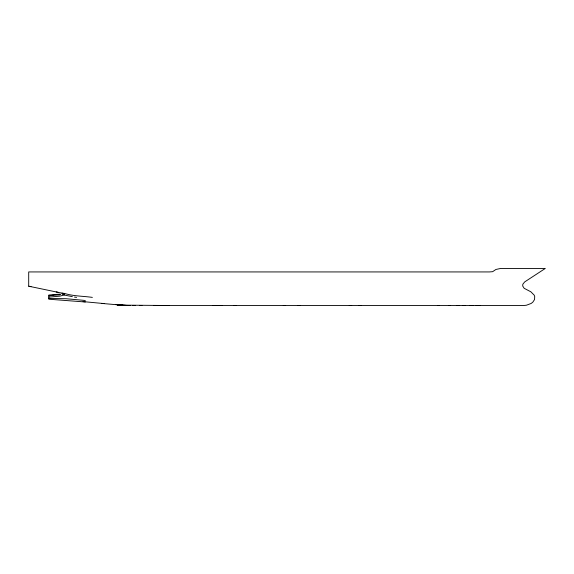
<?xml version="1.0" encoding="UTF-8"?>
<svg xmlns="http://www.w3.org/2000/svg" width="574" height="574" viewBox="0 0 574 574"><rect width="100%" height="100%" fill="white"/><g stroke="black" fill="none" stroke-linecap="round" stroke-linejoin="round"><path stroke-width="0.86" d="M48.826 297.138L59.847 296.155L64.094 294.993L64.589 293.45C73.529 296.27 83.13 296.048 92.364 297.389M62.179 293.96L63.018 293.35L63.054 294.175L64.589 293.45L61.303 292.984L63.054 294.175L62.595 293.127M58.749 294.72L60.306 294.548M48.826 295.818L59.911 294.756M60.083 294.132L48.826 295.05L48.826 299.212L85.325 301.996M51.897 295.294L53.425 295.194M471.677 305.512L469.374 305.519L523.488 305.519L526.387 305.239L531.151 303.459L532.808 302.168L534.545 299.549L534.71 296.579L534.236 295.194L530.864 291.807L524.162 288.306L522.699 285.988L522.814 284.259L524.679 281.927L545.3 268.438L500.7 268.438L495.914 269.471L492.628 271.689L489.414 271.933L28.7 271.933L28.7 286.204L60.88 292.912M479.95 305.504L476.169 305.468L476.8 305.526M116.106 304.464L123.647 305.512L128.131 305.519L119.435 305.117L169.588 305.504L153.559 305.512M233.704 305.526L236.058 305.519M297.44 305.526L299.793 305.519M437.381 305.519L473.026 305.519M132.673 305.519L134.99 305.519M212.437 305.519L214.791 305.519M217.166 305.519L221.894 305.519M221.88 305.519L217.159 305.519M283.283 305.519L285.644 305.519M349.315 305.519L351.661 305.519M358.728 305.526L361.082 305.519M463.06 305.519L465.22 305.519M469.539 305.519L473.557 305.519L471.512 305.519M169.782 305.519L439.619 305.519M457.004 305.512L458.92 305.519M358.728 305.519L361.082 305.526M297.432 305.519L299.8 305.526M139.676 305.504L141.972 305.504M212.43 305.519L214.805 305.519M233.697 305.519L236.065 305.526M130.341 305.519L119.435 305.117L128.145 305.519M132.651 305.519L134.99 305.519M448.495 305.512L450.432 305.519M349.308 305.519L351.668 305.519M128.088 305.512L125.9 305.512L130.377 305.519M121.896 305.44L123.833 305.468M119.191 305.074L123.697 305.497L119.248 305.081M121.365 305.454L123.661 305.504L116.945 304.615L123.625 305.504M85.311 300.496L66.067 298.724L48.826 298.487M83.022 301.608L103.916 303.56L102.215 303.395M101.469 303.402L120.518 305.067L116.328 304.536M102.172 303.395L103.801 303.574M64.094 294.993L72.367 296.665M74.469 297.074L76.593 297.389M121.595 305.44L119.327 305.103L121.509 305.454M116.429 304.55L118.136 304.816L116.192 304.471L117.591 304.751M121.408 305.461L116.924 304.607M116.041 304.45L119.779 305.174M115.991 304.428L119.141 305.052M28.7 286.211L31.003 286.677M56.209 291.944L58.462 292.41"/></g></svg>
